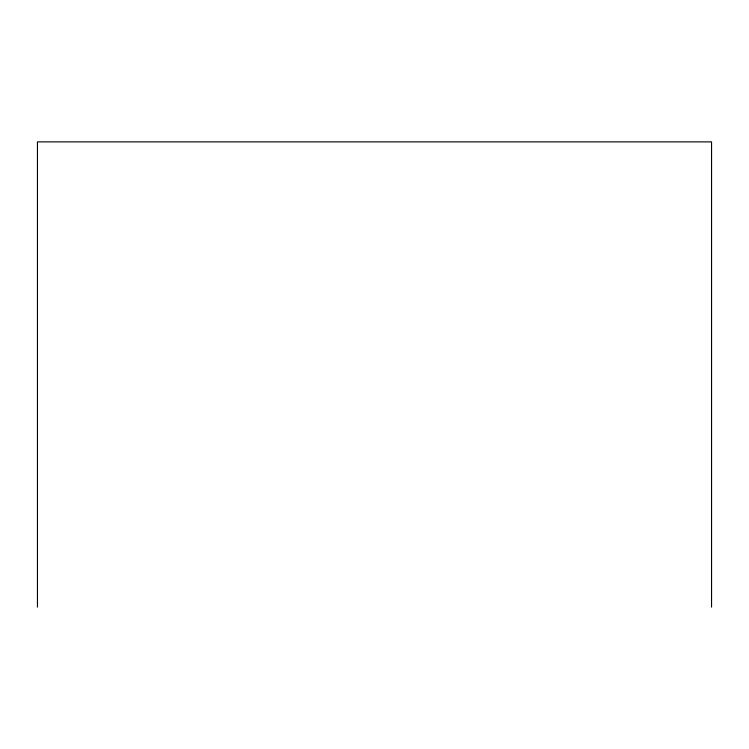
<?xml version="1.0" encoding="UTF-8"?>
<svg xmlns="http://www.w3.org/2000/svg" width="749" height="749" viewBox="0 0 749 749"><rect width="100%" height="100%" fill="white"/><g stroke="black" fill="none" stroke-linecap="round" stroke-linejoin="round"><path stroke-width="1.12" d="M711.55 607.121L711.55 141.879L37.45 141.879L37.45 607.121"/></g></svg>
